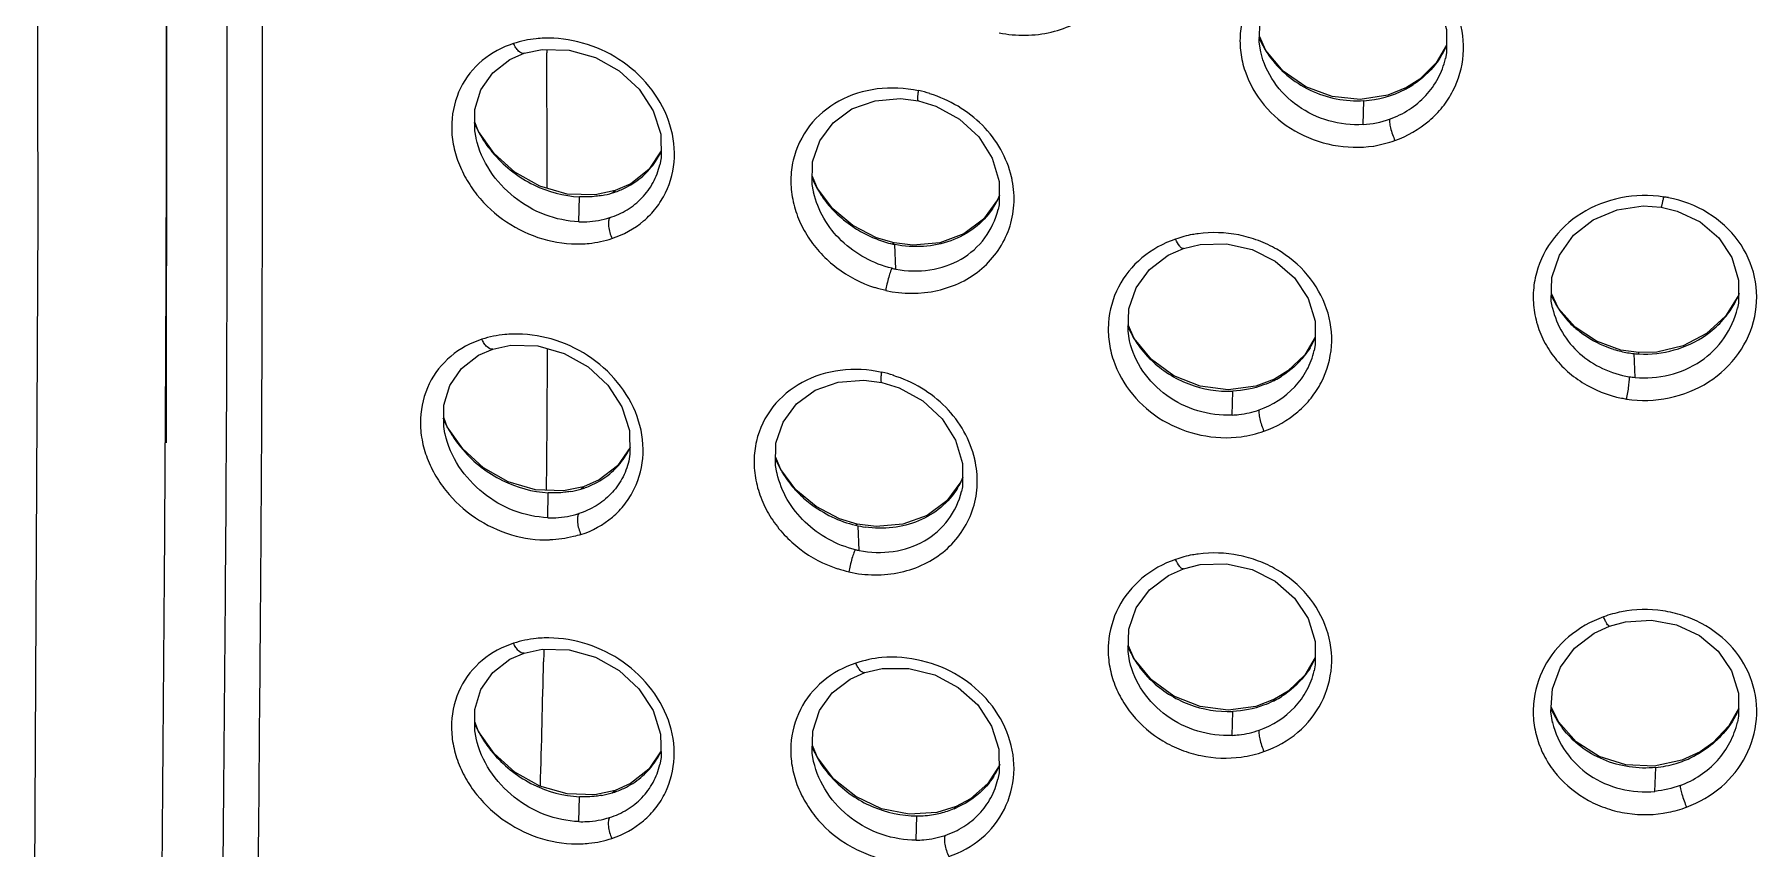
# Model space of a CAD drawing. Header units: millimetres. Extents: x 789 to 1209, y 393 to 987.
# Drawn here: x 937.43 to 960.42, y 890.74 to 901.61 of the extents above; entities that cross this region are included whole.
import ezdxf

# ---------------------------------------------------------------- set-up
doc = ezdxf.new("R2010")
doc.units = ezdxf.units.MM
doc.header["$LTSCALE"] = 0.1

msp = doc.modelspace()

# ---------------------------------------------------------------- linework, layer by layer
at = {"color": 7, "linetype": 'Continuous'}
for p, q in [((939.1911, 900.015), (939.1922, 901.5442)), ((944.264, 901.4083), (944.2643, 901.3597)), ((953.8587, 901.3935), (953.7728, 901.5849)), ((956.2689, 901.4631), (956.1326, 901.2305)), ((943.962, 901.3557), (943.9619, 901.3557)), ((953.7906, 901.3739), (953.7892, 901.3799)), ((956.1326, 901.2305), (955.9118, 901.0125)), ((956.2546, 901.2843), (956.2559, 901.29)), ((955.9118, 901.0125), (955.736, 900.9001)), ((955.4871, 900.7987), (955.1189, 900.7403)), ((955.1573, 900.4039), (955.1662, 900.7229)), ((955.736, 900.9001), (955.4871, 900.7987)), ((955.7203, 900.8768), (955.736, 900.9001)), ((943.3537, 900.3121), (943.3063, 900.4383)), ((943.5622, 900.0172), (943.3537, 900.3121)), ((943.3233, 900.2202), (943.322, 900.2262)), ((945.7928, 900.0522), (945.6267, 899.8068)), ((945.6267, 899.8068), (945.3847, 899.6156)), ((945.3847, 899.6156), (945.1776, 899.5234)), ((947.8762, 899.5503), (947.8083, 899.7099)), ((948.0809, 899.2786), (947.8762, 899.5503)), ((944.9085, 899.4666), (944.5359, 899.478)), ((944.6931, 899.1081), (944.7009, 899.4395)), ((945.1776, 899.5235), (944.9085, 899.4666)), ((945.1397, 899.4928), (945.1776, 899.5234)), ((947.8258, 899.5009), (947.8234, 899.5117)), ((950.2996, 899.4522), (950.2799, 899.3995)), ((950.2872, 899.2719), (950.2882, 899.2763)), ((948.8996, 898.8255), (948.6639, 898.8948)), ((949.1498, 898.7956), (948.8996, 898.8255)), ((948.9215, 898.4765), (948.9098, 898.8045)), ((957.7643, 897.9517), (957.6685, 898.1497)), ((957.683, 897.9576), (957.6835, 897.9553)), ((960.1513, 897.9537), (960.1522, 897.9576)), ((952.1035, 897.5482), (952.023, 897.7316)), ((952.0404, 897.5207), (952.0394, 897.5253)), ((954.5176, 897.5667), (954.3774, 897.3326)), ((943.5432, 897.4086), (943.5431, 897.4086)), ((954.3774, 897.3326), (954.154, 897.1187)), ((954.5033, 897.3888), (954.505, 897.3957)), ((958.8347, 897.3624), (958.5959, 897.3961)), ((958.7842, 897.0301), (958.7747, 897.3487)), ((958.8361, 897.344), (958.8347, 897.3624)), ((954.154, 897.1187), (953.9746, 897.0091)), ((953.7233, 896.9139), (953.3545, 896.8656)), ((953.4079, 896.5275), (953.4166, 896.8472)), ((953.9746, 897.0091), (953.7233, 896.9139)), ((953.9558, 896.9844), (953.9746, 897.0091)), ((942.9367, 896.3731), (942.8912, 896.4947)), ((943.1439, 896.0775), (942.9367, 896.3731)), ((942.9083, 896.2767), (942.9068, 896.2835)), ((945.3762, 896.097), (945.2093, 895.8522)), ((945.3605, 895.9271), (945.3579, 895.9154)), ((947.3863, 895.8039), (947.3201, 895.9604)), ((944.9661, 895.6622), (944.7571, 895.5711)), ((945.2093, 895.8522), (944.9661, 895.6622)), ((947.3377, 895.7507), (947.3352, 895.762)), ((947.5897, 895.5312), (947.3863, 895.8039)), ((949.8108, 895.6902), (949.7911, 895.6378)), ((944.4869, 895.5165), (944.1142, 895.5313)), ((944.2776, 895.1587), (944.2854, 895.4908)), ((944.7571, 895.5711), (944.4869, 895.5165)), ((944.7181, 895.5403), (944.7571, 895.5711)), ((949.7984, 895.51), (949.7994, 895.5144)), ((948.3854, 895.058), (948.4064, 895.0721)), ((948.6584, 895.04), (948.4064, 895.0721)), ((948.4329, 894.7212), (948.421, 895.05)), ((943.9626, 893.3535), (943.9625, 893.3535)), ((944.2249, 893.3507), (944.2224, 893.2372)), ((944.2262, 893.4056), (944.2249, 893.3507)), ((952.1038, 893.2743), (952.023, 893.4581)), ((952.0405, 893.2472), (952.0394, 893.2518)), ((954.5177, 893.2937), (954.3777, 893.0595)), ((954.5034, 893.1156), (954.505, 893.1225)), ((954.3777, 893.0595), (954.1542, 892.8455)), ((953.9747, 892.7358), (953.7235, 892.6405)), ((953.956, 892.7111), (953.9747, 892.7358)), ((954.1542, 892.8455), (953.9747, 892.7358)), ((943.3532, 892.3075), (943.3057, 892.4339)), ((953.7235, 892.6405), (953.3548, 892.5921)), ((953.408, 892.2541), (953.4167, 892.5738)), ((957.7618, 892.4338), (957.6667, 892.6375)), ((957.6823, 892.4344), (957.6842, 892.4264)), ((960.1649, 892.6109), (960.0368, 892.3824)), ((960.1505, 892.4296), (960.1511, 892.4322)), ((943.3227, 892.2159), (943.3214, 892.2219)), ((943.5616, 892.0125), (943.3532, 892.3075)), ((945.7921, 892.0485), (945.6257, 891.8027)), ((947.8755, 891.9578), (947.809, 892.1176)), ((959.6518, 892.0369), (959.4072, 891.9225)), ((959.6421, 892.017), (959.6518, 892.0369)), ((945.6257, 891.8027), (945.3834, 891.6113)), ((947.8256, 891.9074), (947.8255, 891.9078)), ((948.0959, 891.6704), (947.8755, 891.9578)), ((950.299, 891.8483), (950.1489, 891.6108)), ((959.4072, 891.9225), (959.0398, 891.843)), ((959.0504, 891.5069), (959.0599, 891.8255)), ((945.1762, 891.519), (944.9075, 891.4621)), ((945.1385, 891.4884), (945.1762, 891.519)), ((945.3834, 891.6113), (945.1762, 891.519)), ((944.9075, 891.4621), (944.5352, 891.4734)), ((944.692, 891.1039), (944.6998, 891.435)), ((949.7274, 891.3047), (949.4693, 891.2261)), ((949.7005, 891.2769), (949.7274, 891.3047)), ((949.4693, 891.2261), (949.099, 891.204)), ((949.1951, 890.8565), (949.2034, 891.18))]:
    msp.add_line(p, q, dxfattribs=at)
for points in [[(937.4582, 916.2012), (937.4547, 907.9405), (937.4759, 899.166), (937.4299, 890.3724)], [(939.1606, 915.8221), (939.195, 905.5983), (939.1882, 896.1565)], [(953.7906, 901.3739), (953.7692, 901.5057), (953.7829, 901.8077), (953.8835, 902.0915), (954.0666, 902.3375), (954.3193, 902.5296), (954.5215, 902.6216)], [(954.5215, 902.6216), (954.7427, 902.678), (955.0902, 902.6909), (955.4311, 902.6196), (955.74, 902.4679), (955.9937, 902.2482), (956.1753, 901.9777), (956.2689, 901.675), (956.2689, 901.3621), (956.2541, 901.2845)], [(943.9619, 901.3557), (944.2035, 901.4075), (944.5621, 901.3993), (944.9135, 901.3014), (945.2328, 901.122), (945.4958, 900.8785), (945.6851, 900.5891), (945.7847, 900.2747), (945.7906, 899.9608), (945.7738, 899.8696)], [(955.1189, 900.7403), (954.7448, 900.7779), (954.3924, 900.9087), (954.0903, 901.1192), (953.8587, 901.3935)], [(943.322, 900.2262), (943.3059, 900.3193), (943.3069, 900.6042), (943.3872, 900.8695), (943.5451, 901.0972), (943.772, 901.2726), (943.962, 901.3557)], [(947.8234, 899.5117), (947.8069, 899.6057), (947.8111, 899.9057), (947.9069, 900.1866), (948.0856, 900.4295), (948.3362, 900.6131), (948.6452, 900.7227), (948.9863, 900.7508), (949.223, 900.7206)], [(949.223, 900.7206), (949.4562, 900.6491), (949.7713, 900.4774), (950.0285, 900.2415), (950.2075, 899.957), (950.3, 899.646), (950.2994, 899.333), (950.2872, 899.2719)], [(944.5359, 899.478), (944.1719, 899.5816), (943.84, 899.7674), (943.5622, 900.0172)], [(950.2799, 899.3995), (950.0919, 899.143), (949.8299, 898.9475), (949.5073, 898.8287), (949.1498, 898.7956)], [(957.6835, 897.9578), (957.6668, 898.0503), (957.6722, 898.364), (957.775, 898.6632), (957.9643, 898.9277), (958.2268, 899.1347), (958.5455, 899.2674), (958.8924, 899.3184), (959.1311, 899.3028)], [(948.6639, 898.8948), (948.35, 899.0558), (948.0809, 899.2786)], [(959.1311, 899.3028), (959.3461, 899.2512), (959.6515, 899.1067), (959.9023, 898.8946), (960.077, 898.6289), (960.1662, 898.3301), (960.1646, 898.0212), (960.1514, 897.9536)], [(952.0404, 897.5207), (952.0197, 897.6471), (952.0314, 897.9468), (952.1289, 898.2276), (952.3083, 898.4706), (952.5574, 898.66), (952.7579, 898.7504)], [(952.7579, 898.7504), (952.9823, 898.8059), (953.3317, 898.8154), (953.6743, 898.7398), (953.9849, 898.5836), (954.2402, 898.3598), (954.4232, 898.0857), (954.5175, 897.7802), (954.5176, 897.4662), (954.5029, 897.389)], [(958.5959, 897.3961), (958.2695, 897.5131), (957.9847, 897.7022), (957.7643, 897.9517)], [(960.1699, 898.1348), (959.993, 897.8497), (959.7397, 897.6157), (959.4258, 897.4524), (959.077, 897.3695), (958.8347, 897.3624)], [(953.3545, 896.8656), (952.9814, 896.9131), (952.6312, 897.0526), (952.3321, 897.2697), (952.1035, 897.5482)], [(942.9068, 896.2835), (942.891, 896.3749), (942.8915, 896.6593), (942.9711, 896.924), (943.1279, 897.1511), (943.3537, 897.3259), (943.5432, 897.4086)], [(943.5431, 897.4086), (943.7854, 897.4601), (944.1443, 897.4508), (944.496, 897.3518), (944.8155, 897.1712), (945.0788, 896.9268), (945.2684, 896.6368), (945.3684, 896.3223), (945.3749, 896.0086), (945.3579, 895.9154)], [(947.3352, 895.762), (947.3187, 895.8562), (947.3228, 896.1554), (947.4182, 896.4354), (947.5963, 896.6771), (947.8462, 896.8597), (948.1547, 896.9682), (948.4959, 896.9951), (948.7332, 896.9638)], [(948.7332, 896.9638), (948.9677, 896.8909), (949.2831, 896.7174), (949.5402, 896.4802), (949.7189, 896.1947), (949.8113, 895.8833), (949.8105, 895.5703), (949.7985, 895.51)], [(944.1142, 895.5313), (943.7509, 895.6379), (943.4203, 895.8261), (943.1439, 896.0775)], [(949.7911, 895.6378), (949.603, 895.3822), (949.3406, 895.1879), (949.0172, 895.0707), (948.6584, 895.04)], [(948.4064, 895.0721), (948.1708, 895.1434), (947.8577, 895.3067), (947.5897, 895.5312)], [(952.7581, 894.4772), (952.9822, 894.5327), (953.3314, 894.5422), (953.6739, 894.4668), (953.9844, 894.3108), (954.2397, 894.0873), (954.4228, 893.8135), (954.5174, 893.5082), (954.5179, 893.1943), (954.503, 893.1158)], [(952.0405, 893.2472), (952.0197, 893.3736), (952.0314, 893.6734), (952.129, 893.9543), (952.3084, 894.1974), (952.5576, 894.3868), (952.7581, 894.4772)], [(957.6852, 892.4266), (957.6626, 892.5696), (957.6808, 892.8762), (957.7877, 893.166), (957.9782, 893.4184), (958.2377, 893.6167), (958.4433, 893.7126)], [(958.4433, 893.7126), (958.6583, 893.7711), (959.0021, 893.7917), (959.3395, 893.7296), (959.6446, 893.5878), (959.8945, 893.3773), (960.073, 893.1148), (960.1649, 892.8187), (960.1649, 892.5093), (960.15, 892.4298)], [(943.3214, 892.2219), (943.3053, 892.3152), (943.3063, 892.6008), (943.3868, 892.8666), (943.545, 893.0947), (943.7723, 893.2704), (943.9626, 893.3535)], [(943.9625, 893.3535), (944.2037, 893.4051), (944.5619, 893.3968), (944.913, 893.299), (945.232, 893.1196), (945.4948, 892.8763), (945.6842, 892.5871), (945.784, 892.2729), (945.7902, 891.959), (945.7732, 891.8663)], [(948.5076, 893.0918), (948.7398, 893.1456), (949.0935, 893.147), (949.4401, 893.0613), (949.7547, 892.8945), (950.0139, 892.6614), (950.2003, 892.3798), (950.2973, 892.0693), (950.2997, 891.7541), (950.2841, 891.6714)], [(953.3548, 892.5921), (952.9818, 892.6396), (952.6317, 892.7789), (952.3325, 892.9959), (952.1038, 893.2743)], [(947.8256, 891.9074), (947.8068, 892.0189), (947.8134, 892.3122), (947.9029, 892.5859), (948.0724, 892.8219), (948.3117, 893.0049), (948.5077, 893.0918)], [(959.0398, 891.843), (958.6632, 891.8598), (958.3062, 891.9723), (957.9984, 892.1687), (957.7618, 892.4338)], [(960.0368, 892.3824), (959.821, 892.1556), (959.6518, 892.0369)], [(944.5352, 891.4734), (944.1713, 891.5768), (943.8394, 891.7626), (943.5616, 892.0125)], [(949.099, 891.204), (948.7294, 891.2766), (948.3864, 891.4375), (948.0959, 891.6704)], [(950.1489, 891.6108), (949.9179, 891.407), (949.7274, 891.3047)]]:
    msp.add_lwpolyline(points, dxfattribs=at)
for centre, radius, start, end in [((954.9549, 902.067), 1.2893, 202.5879, 210.95127), ((954.9653, 902.073), 1.3012, 210.94307, 214.74976), ((955.2014, 901.936), 1.1725, 328.36321, 334.90234), ((955.2093, 901.932), 1.1637, 334.91237, 335.72241), ((286.9992, 897.4965), 657.2764, 0.1796882, 0.33677), ((955.1241, 902.0121), 1.2822, 298.82157, 303.19889), ((948.871, 899.2002), 1.6956, 72.63305, 77.85551), ((955.0843, 902.0913), 1.3709, 273.42522, 297.64374), ((955.1229, 902.0141), 1.2845, 297.71461, 298.823), ((944.6179, 900.983), 1.4329, 202.56832, 203.04919), ((944.6558, 900.9999), 1.4743, 203.07412, 209.09592), ((944.6857, 901.0159), 1.5082, 209.07561, 210.36534), ((944.6908, 901.0188), 1.5141, 210.36487, 211.00774), ((944.7561, 901.0602), 1.5914, 211.07079, 218.83359), ((944.8264, 901.1149), 1.6804, 218.78519, 221.55398), ((944.8892, 900.4647), 0.9945, 332.26499, 335.44914), ((954.7794, 902.7436), 2.6757, 281.15515, 287.42866), ((944.892, 900.4635), 0.9913, 326.23545, 332.25373), ((944.8101, 900.576), 1.1322, 289.2411, 297.33522), ((949.1121, 900.244), 1.4196, 202.39568, 203.41213), ((949.11, 900.2431), 1.4173, 203.40986, 209.71375), ((949.1809, 899.4031), 1.3194, 11.20773, 13.28784), ((944.786, 900.6523), 1.2123, 280.0795, 286.94387), ((944.8003, 900.6025), 1.1605, 286.99108, 289.26541), ((949.1008, 900.238), 1.4068, 209.7207, 210.162), ((949.0973, 900.2359), 1.4027, 210.16153, 211.56433), ((949.0869, 900.2295), 1.3904, 211.56151, 214.83989), ((949.116, 900.2508), 1.4265, 214.87479, 220.42686), ((949.1748, 900.3005), 1.5035, 220.41631, 224.96488), ((949.2848, 899.9103), 1.1201, 327.03757, 336.37619), ((958.9206, 897.8521), 1.6074, 78.9309, 81.19068), ((949.2358, 900.3635), 1.5912, 225.01897, 236.04261), ((949.2819, 899.9121), 1.1235, 325.90432, 327.04125), ((949.2617, 900.3999), 1.6359, 236.00057, 244.47226), ((949.2351, 900.3429), 1.5729, 244.46433, 252.84494), ((949.2059, 900.2514), 1.4769, 252.88161, 257.24255), ((949.1974, 900.216), 1.4404, 257.26104, 257.66872), ((949.1975, 900.2165), 1.441, 257.66875, 258.482), ((949.1815, 899.8104), 1.359, 256.80766, 258.96951), ((949.1476, 899.8084), 1.6535, 252.10068, 257.48672), ((958.801, 898.6236), 1.2388, 203.60168, 208.54657), ((958.8062, 898.6264), 1.2447, 208.54415, 210.63178), ((958.8075, 898.6272), 1.2462, 210.63243, 215.88625), ((958.9846, 898.6557), 1.2958, 324.21978, 328.96178), ((958.9983, 898.6474), 1.2797, 328.96282, 332.69835), ((959.019, 898.6369), 1.2565, 332.69463, 337.47644), ((953.22, 898.2202), 1.3056, 202.54043, 206.18099), ((958.8151, 898.6341), 1.2564, 215.93696, 226.49692), ((958.8545, 898.675), 1.3132, 226.47869, 229.99485), ((958.994, 898.6466), 1.2827, 306.62451, 318.87029), ((958.9793, 898.6594), 1.3022, 318.86951, 324.222), ((953.2373, 898.2288), 1.3249, 206.18248, 210.80327), ((953.2446, 898.233), 1.3333, 210.79951, 211.98374), ((953.2471, 898.2346), 1.3363, 211.98408, 214.19506), ((953.4768, 898.0311), 1.1442, 328.08948, 334.47329), ((953.482, 898.0285), 1.1384, 334.4802, 335.68091), ((958.9835, 898.6623), 1.3016, 305.04269, 306.5846), ((728.2809, 897.8386), 215.9936, 359.387968, 359.888296), ((958.9194, 898.7641), 1.4228, 253.00071, 260.48469), ((958.9146, 898.7377), 1.396, 260.49664, 264.24493), ((958.9125, 898.7176), 1.3757, 264.24803, 266.81598), ((948.3727, 895.4404), 1.7002, 72.30648, 77.63184), ((953.4009, 898.1105), 1.2554, 297.51178, 302.16616), ((958.9109, 898.3253), 1.3013, 260.99757, 264.40828), ((953.3988, 898.1143), 1.2598, 296.24642, 297.51429), ((958.9155, 898.3025), 1.5778, 258.66459, 260.99101), ((944.2401, 897.0564), 1.4735, 202.54291, 208.48845), ((944.2662, 897.07), 1.5029, 208.47092, 209.90655), ((944.3433, 897.1169), 1.5931, 209.98517, 218.43004), ((944.4232, 897.1779), 1.6936, 218.36847, 221.13325), ((944.4749, 896.511), 0.993, 328.94567, 335.88916), ((953.1778, 898.3593), 2.149, 279.43791, 287.76002), ((944.4831, 896.5066), 0.9837, 326.33946, 326.96915), ((944.485, 896.5053), 0.9814, 326.96871, 328.92763), ((948.6323, 896.4989), 1.4289, 203.04837, 206.42433), ((948.6853, 895.6403), 1.3239, 11.1861, 13.17938), ((948.6375, 896.5014), 1.4347, 206.42288, 209.52008), ((948.6367, 896.5009), 1.4337, 209.52023, 209.96493), ((948.6346, 896.4997), 1.4313, 209.96443, 211.99753), ((948.6346, 896.5009), 1.432, 212.03558, 221.66756), ((948.805, 896.1453), 1.1107, 328.84859, 336.36199), ((944.3761, 896.7007), 1.2098, 279.63476, 286.40482), ((944.39, 896.6505), 1.1577, 286.45144, 288.77613), ((944.4002, 896.6219), 1.1273, 288.74916, 297.10431), ((948.6915, 896.551), 1.5078, 221.65352, 224.16493), ((948.8007, 896.1478), 1.1156, 327.88189, 328.85313), ((948.7175, 896.4676), 1.4482, 256.74908, 261.89358), ((948.7002, 896.0576), 1.3628, 256.54669, 258.68806), ((948.6642, 896.0543), 1.6574, 251.7508, 257.24382), ((958.8755, 892.4622), 1.4661, 100.62653, 110.44602), ((953.2202, 893.9467), 1.3057, 202.5378, 206.20012), ((953.2374, 893.9552), 1.325, 206.2015, 210.80046), ((628.9225, 900.4083), 315.3814, 358.396316, 358.697114), ((948.8839, 891.7076), 1.5912, 95.29451, 108.20916), ((953.2446, 893.9594), 1.3333, 210.79677, 211.99335), ((953.2471, 893.961), 1.3362, 211.99367, 214.19336), ((953.4766, 893.758), 1.1445, 328.09404, 334.47475), ((953.4819, 893.7553), 1.1386, 334.48167, 335.69676), ((953.3986, 893.8411), 1.2599, 296.25703, 297.5237), ((953.4007, 893.8372), 1.2556, 297.52121, 302.17231), ((958.8129, 893.1121), 1.2541, 203.35077, 211.36197), ((958.8441, 893.1309), 1.2905, 211.35289, 217.25387), ((959.0352, 893.1), 1.2371, 329.30061, 332.07527), ((959.0423, 893.0962), 1.2291, 332.0758, 336.97253), ((944.6563, 892.9954), 1.4753, 203.04479, 209.06372), ((944.6859, 893.0112), 1.5088, 209.04366, 210.34293), ((944.6909, 893.0141), 1.5146, 210.34244, 210.95445), ((944.7559, 893.0552), 1.5915, 211.01764, 218.8194), ((944.8257, 893.1095), 1.6799, 218.77091, 221.53002), ((944.8899, 892.4604), 0.9929, 326.27802, 332.21461), ((944.8868, 892.4618), 0.9963, 332.22593, 335.50147), ((949.0588, 892.6317), 1.3639, 202.50069, 204.26172), ((949.0889, 892.6457), 1.397, 204.27837, 210.54195), ((953.3914, 893.2031), 1.2449, 276.41025, 290.79494), ((958.9223, 893.2384), 1.4179, 286.75446, 295.93198), ((958.9421, 893.197), 1.3721, 295.94498, 300.68317), ((958.9269, 893.2227), 1.4018, 300.68233, 301.49058), ((949.1083, 892.6568), 1.4194, 210.52933, 212.75893), ((949.1684, 892.6978), 1.4921, 212.83406, 222.42597), ((949.3171, 892.29), 1.0805, 327.45351, 337.18286), ((958.9146, 893.265), 1.4456, 275.76291, 286.74323), ((944.7986, 892.5985), 1.161, 287.00551, 289.27031), ((944.8083, 892.5724), 1.1331, 289.24637, 297.32266), ((949.2157, 892.7389), 1.5547, 222.36799, 223.9256), ((944.7845, 892.648), 1.2124, 280.09483, 286.95849), ((949.2203, 892.4494), 1.2671, 287.99097, 292.27246), ((949.2266, 892.4339), 1.2504, 292.27515, 293.99409), ((949.2023, 892.5259), 1.3458, 270.04466, 279.57096), ((949.2083, 892.4881), 1.3076, 279.58938, 287.9675)]:
    msp.add_arc(centre, radius, start, end, dxfattribs=at)
for points in [[(939.1922, 901.5442), (939.1921, 906.2949), (939.1618, 911.0455), (939.1499, 915.7962)], [(955.1572, 900.4049), (955.277, 900.4124), (955.397, 900.4364), (955.51, 900.4766)], [(952.1418, 897.4836), (952.1956, 897.4044), (952.2582, 897.3307), (952.327, 897.2641)], [(952.1419, 893.21), (952.1957, 893.1308), (952.2583, 893.057), (952.3272, 892.9904)], [(959.385, 891.5852), (959.2778, 891.545), (959.1642, 891.519), (959.0502, 891.5079)], [(959.2288, 891.2293), (959.3118, 891.2429), (959.3936, 891.2664), (959.4715, 891.2983)]]:
    msp.add_open_spline(points, degree=3, dxfattribs=at)
for points, knots in [([(940.4278, 915.2073), (940.4347, 912.661), (940.456, 907.5698), (940.4677, 902.4785), (940.467, 899.9335)], [0, 0, 0, 0, 0.5001307, 1, 1, 1, 1]), ([(939.9787, 909.2764), (939.9852, 907.4573), (939.9937, 904.7289), (939.9981, 901.0916), (939.9975, 898.3641), (939.986, 895.636), (939.9568, 891.9972), (939.9313, 889.2677), (939.9283, 887.4479)], [0, 0, 0, 0, 0.2500149, 0.3749685, 0.4998924, 0.624862, 0.7499103, 1, 1, 1, 1]), ([(950.3028, 901.6291), (950.5294, 901.5833), (950.8879, 901.5862), (951.3192, 901.7415), (951.5988, 901.9291), (951.8182, 902.1774), (951.9662, 902.4712), (952.0304, 902.7944), (952.0144, 903.0144), (951.9929, 903.1217)], [0, 0, 0, 0, 0.2598175, 0.3869687, 0.5115072, 0.6340202, 0.7553892, 0.8769469, 1, 1, 1, 1]), ([(955.5808, 900.1908), (955.7457, 900.2507), (955.9785, 900.385), (956.2222, 900.6339), (956.4072, 900.9198), (956.5281, 901.3352), (956.4605, 901.8523), (956.1953, 902.3108), (955.8467, 902.5958), (955.5177, 902.7442), (955.1665, 902.8402), (954.8872, 902.8452), (954.7083, 902.8167)], [0, 0, 0, 0, 0.1257814, 0.1875572, 0.2485573, 0.3685722, 0.488979, 0.6123695, 0.7396588, 0.8047188, 0.8701199, 1, 1, 1, 1]), ([(954.4258, 902.7462), (954.2613, 902.6901), (953.9539, 902.5199), (953.6246, 902.1162), (953.5068, 901.7017), (953.5149, 901.3648), (953.5933, 901.0296), (953.8143, 900.6407), (954.2316, 900.2923), (954.7481, 900.1026), (955.1179, 900.0928), (955.297, 900.1185)], [0, 0, 0, 0, 0.1249808, 0.2460056, 0.3654014, 0.4257806, 0.4868617, 0.6114132, 0.7395888, 0.8698655, 1, 1, 1, 1]), ([(943.8212, 901.4858), (943.6701, 901.4374), (943.3843, 901.2852), (943.0816, 900.9024), (942.9846, 900.5026), (943.0036, 900.1729), (943.069, 899.9233), (943.1795, 899.6844), (943.3789, 899.3889), (943.7132, 899.0835), (944.1982, 898.856), (944.5512, 898.807), (944.7235, 898.8117)], [0, 0, 0, 0, 0.1177142, 0.2332868, 0.3517712, 0.4135812, 0.4770599, 0.5420133, 0.6079416, 0.7406276, 0.8721267, 1, 1, 1, 1]), ([(944.229, 901.5567), (944.1939, 901.5557), (944.0559, 901.5469), (943.9191, 901.5183), (943.8212, 901.4857)], [0, 0, 0, 0, 0.2541864, 1, 1, 1, 1]), ([(943.9619, 901.3557), (943.9369, 901.3475), (943.8881, 901.3788), (943.8498, 901.4305), (943.8299, 901.4667), (943.8212, 901.4858)], [0, 0, 0, 0, 0.393361, 0.6876505, 1, 1, 1, 1]), ([(945.1348, 898.8843), (945.288, 898.9346), (945.5059, 899.0546), (945.7297, 899.2868), (945.8994, 899.5611), (946.0018, 899.9695), (945.9156, 900.4788), (945.6475, 900.9374), (945.2439, 901.2963), (944.7548, 901.5164), (944.4012, 901.5626), (944.229, 901.5567)], [0, 0, 0, 0, 0.1191733, 0.1780674, 0.2369464, 0.3559224, 0.4798467, 0.6091269, 0.741258, 0.8726501, 1, 1, 1, 1]), ([(955.1571, 900.4049), (955.004, 900.3955), (954.6923, 900.429), (954.2722, 900.6299), (953.9489, 900.9543), (953.823, 901.2317), (953.7906, 901.3739)], [0, 0, 0, 0, 0.2545017, 0.5085954, 0.758079, 1, 1, 1, 1]), ([(953.8961, 901.3313), (953.9648, 901.2323), (954.1315, 901.0512), (954.4423, 900.851), (954.7952, 900.7331), (955.0436, 900.7164), (955.1661, 900.724)], [0, 0, 0, 0, 0.2465337, 0.4969628, 0.7489455, 1, 1, 1, 1]), ([(955.51, 900.4767), (955.6907, 900.541), (955.9434, 900.7039), (956.1664, 901.0148), (956.2332, 901.1933), (956.2541, 901.2844)], [0, 0, 0, 0, 0.5053451, 0.753617, 1, 1, 1, 1]), ([(956.1996, 901.3209), (956.1764, 901.2832), (956.0742, 901.1363), (955.9388, 901.0128), (955.8262, 900.9391)], [0, 0, 0, 0, 0.2477071, 1, 1, 1, 1]), ([(949.2256, 900.8543), (949.0449, 900.8941), (948.6743, 900.9123), (948.1528, 900.7513), (947.7424, 900.411), (947.5523, 900.0124), (947.5116, 899.6687), (947.5379, 899.4035), (947.6167, 899.1435), (947.7452, 898.8983), (947.9186, 898.6769), (948.2012, 898.4257), (948.4578, 898.291), (948.637, 898.2311)], [0, 0, 0, 0, 0.1287773, 0.2525855, 0.3717536, 0.4895804, 0.5497124, 0.6110794, 0.6737622, 0.7377191, 0.8027385, 0.8684436, 1, 1, 1, 1]), ([(949.223, 900.7206), (949.2189, 900.7214), (949.2151, 900.7393), (949.2154, 900.7646), (949.2186, 900.8071), (949.223, 900.8377), (949.2256, 900.8543)], [0, 0, 0, 0, 0.0927776, 0.3100208, 0.6285527, 1, 1, 1, 1]), ([(950.4649, 899.7064), (950.4348, 899.834), (950.3346, 900.0848), (950.0063, 900.5175), (949.6361, 900.736), (949.3749, 900.815)], [0, 0, 0, 0, 0.2434284, 0.4933936, 1, 1, 1, 1]), ([(955.5103, 900.4767), (955.5065, 900.4627), (955.5088, 900.422), (955.5222, 900.3534), (955.5471, 900.2723), (955.569, 900.217), (955.5808, 900.1908)], [0, 0, 0, 0, 0.1472331, 0.399786, 0.7098557, 1, 1, 1, 1]), ([(939.1193, 887.9839), (939.129, 889.989), (939.1649, 893.9993), (939.1882, 898.0097), (939.1911, 900.015)], [0, 0, 0, 0, 0.4999862, 1, 1, 1, 1]), ([(944.693, 899.1088), (944.5402, 899.1141), (944.2293, 899.1791), (943.8152, 899.4178), (943.4878, 899.7708), (943.357, 900.0676), (943.3233, 900.2202)], [0, 0, 0, 0, 0.2438015, 0.4959537, 0.7509186, 1, 1, 1, 1]), ([(940.467, 899.9335), (940.4667, 898.8746), (940.4632, 896.757), (940.4334, 892.5204), (940.4004, 889.3427), (940.3979, 887.2235)], [0, 0, 0, 0, 0.2499372, 0.4998028, 1, 1, 1, 1]), ([(943.5688, 900.0002), (943.7143, 899.8361), (944.0634, 899.5661), (944.491, 899.4501), (944.7008, 899.4402)], [0, 0, 0, 0, 0.5107667, 1, 1, 1, 1]), ([(945.1044, 899.1634), (945.1858, 899.1894), (945.3424, 899.2593), (945.5433, 899.4187), (945.6941, 899.6262), (945.7544, 899.7866), (945.7743, 899.8695)], [0, 0, 0, 0, 0.2520849, 0.5006076, 0.748432, 1, 1, 1, 1]), ([(945.3299, 899.5702), (945.407, 899.61), (945.5522, 899.7084), (945.668, 899.8405), (945.7162, 899.9125)], [0, 0, 0, 0, 0.5004204, 1, 1, 1, 1]), ([(948.7868, 898.1904), (949.0119, 898.1425), (949.3682, 898.1405), (949.7988, 898.2892), (950.0783, 898.4725), (950.2983, 898.7175), (950.4471, 899.0093), (950.512, 899.3319), (950.4964, 899.552), (950.4751, 899.6596)], [0, 0, 0, 0, 0.2597645, 0.3865434, 0.5106635, 0.6328735, 0.7542187, 0.8761498, 1, 1, 1, 1]), ([(944.9982, 899.4587), (944.974, 899.4544), (944.8756, 899.4398), (944.7756, 899.4366), (944.7008, 899.4401)], [0, 0, 0, 0, 0.2475771, 1, 1, 1, 1]), ([(948.8714, 898.4873), (948.7464, 898.5166), (948.503, 898.611), (948.1877, 898.8392), (947.9474, 899.1414), (947.8535, 899.3798), (947.8257, 899.5009)], [0, 0, 0, 0, 0.2520414, 0.5054754, 0.7560883, 1, 1, 1, 1]), ([(959.1669, 899.4372), (958.9785, 899.4685), (958.5896, 899.4603), (958.0553, 899.2519), (957.6412, 898.8716), (957.4523, 898.4496), (957.416, 898.0949), (957.4468, 897.8285), (957.5318, 897.572), (957.6684, 897.3351), (957.8522, 897.1272), (958.1513, 896.8996), (958.4204, 896.7914), (958.6054, 896.7524)], [0, 0, 0, 0, 0.1299051, 0.2580408, 0.3822487, 0.5028975, 0.5629414, 0.623176, 0.6839305, 0.7454653, 0.8079624, 0.8713808, 1, 1, 1, 1]), ([(958.6683, 896.7411), (958.8572, 896.7135), (959.2457, 896.7256), (959.7811, 896.9375), (960.1917, 897.3263), (960.4187, 897.831), (960.4165, 898.3793), (960.1868, 898.8804), (959.7709, 899.258), (959.4145, 899.3924), (959.2292, 899.4263)], [0, 0, 0, 0, 0.1302121, 0.2589893, 0.3844697, 0.5063067, 0.6261141, 0.7470232, 0.871535, 1, 1, 1, 1]), ([(959.1311, 899.3028), (959.1322, 899.3027), (959.1351, 899.3065), (959.138, 899.3134), (959.1422, 899.3259), (959.1488, 899.3502), (959.1574, 899.3879), (959.1637, 899.4199), (959.1669, 899.4372)], [0, 0, 0, 0, 0.0248044, 0.081796, 0.1745317, 0.2999852, 0.6239157, 1, 1, 1, 1]), ([(944.6931, 899.1081), (944.7284, 899.1069), (944.8671, 899.1077), (945.0059, 899.1319), (945.1044, 899.1634)], [0, 0, 0, 0, 0.2543399, 1, 1, 1, 1]), ([(945.1048, 899.1635), (945.0958, 899.15), (945.0852, 899.1096), (945.088, 899.0135), (945.1113, 898.9349), (945.1348, 898.8843)], [0, 0, 0, 0, 0.1686384, 0.4184145, 1, 1, 1, 1]), ([(950.2123, 899.2823), (950.1464, 899.1848), (949.9809, 899.0075), (949.6567, 898.8351), (949.2885, 898.7616), (949.0346, 898.7791), (948.9098, 898.8045)], [0, 0, 0, 0, 0.2408207, 0.4861747, 0.7393826, 1, 1, 1, 1]), ([(948.9215, 898.4766), (949.0705, 898.4475), (949.3752, 898.4396), (949.803, 898.5811), (950.1319, 898.873), (950.2555, 899.1361), (950.2872, 899.2719)], [0, 0, 0, 0, 0.2617673, 0.514572, 0.7594544, 1, 1, 1, 1]), ([(944.7235, 898.8117), (944.7587, 898.8132), (944.8978, 898.8236), (945.0357, 898.852), (945.1348, 898.8843)], [0, 0, 0, 0, 0.2530868, 1, 1, 1, 1]), ([(952.6549, 898.8756), (952.4921, 898.8215), (952.1874, 898.6546), (951.8628, 898.254), (951.7481, 897.8422), (951.7577, 897.5068), (951.8372, 897.1717), (952.0578, 896.7825), (952.4717, 896.4304), (952.9838, 896.2332), (953.3518, 896.2169), (953.5302, 896.2393)], [0, 0, 0, 0, 0.123948, 0.2440737, 0.363169, 0.4236771, 0.4850493, 0.6104529, 0.7394157, 0.8700586, 1, 1, 1, 1]), ([(952.9566, 898.9472), (952.9305, 898.9447), (952.8278, 898.9313), (952.7271, 898.9034), (952.6549, 898.8756)], [0, 0, 0, 0, 0.2524926, 1, 1, 1, 1]), ([(952.7579, 898.7504), (952.751, 898.748), (952.7297, 898.7562), (952.6938, 898.7988), (952.6699, 898.8425), (952.6549, 898.8756)], [0, 0, 0, 0, 0.1295856, 0.3531182, 1, 1, 1, 1]), ([(953.8334, 896.3127), (953.9967, 896.3708), (954.2278, 896.5026), (954.4686, 896.7489), (954.6513, 897.0328), (954.7697, 897.4467), (954.6999, 897.9626), (954.435, 898.4217), (954.0884, 898.7101), (953.761, 898.8627), (953.4126, 898.9638), (953.1347, 898.9731), (952.9566, 898.9472)], [0, 0, 0, 0, 0.1248286, 0.1861364, 0.2467512, 0.3664301, 0.4872054, 0.6114403, 0.7395611, 0.8048803, 0.8703963, 1, 1, 1, 1]), ([(948.8796, 898.811), (948.881, 898.813), (948.8856, 898.8188), (948.8917, 898.8248), (948.8968, 898.8256)], [0, 0, 0, 0, 0.3243091, 1, 1, 1, 1]), ([(948.8968, 898.8256), (948.8973, 898.8256), (948.8982, 898.8257), (948.8991, 898.8256), (948.8996, 898.8255)], [0, 0, 0, 0, 0.5061843, 1, 1, 1, 1]), ([(948.8714, 898.4873), (948.8627, 898.4749), (948.8469, 898.4357), (948.8243, 898.3655), (948.8032, 898.2797), (948.7915, 898.2192), (948.7868, 898.1904)], [0, 0, 0, 0, 0.1464136, 0.4040834, 0.7169129, 1, 1, 1, 1]), ([(957.684, 897.9554), (957.7102, 897.841), (957.7997, 897.6162), (958.0341, 897.3358), (958.3456, 897.1336), (958.5849, 897.0594), (958.7076, 897.04)], [0, 0, 0, 0, 0.2424723, 0.4903392, 0.7432302, 1, 1, 1, 1]), ([(958.7842, 897.0302), (958.9366, 897.0153), (959.2474, 897.0393), (959.6717, 897.2232), (959.9943, 897.5414), (960.1189, 897.814), (960.1514, 897.9537)], [0, 0, 0, 0, 0.2567661, 0.511242, 0.7595902, 1, 1, 1, 1]), ([(943.4006, 897.5391), (943.2502, 897.4909), (942.9653, 897.3392), (942.6637, 896.9571), (942.5676, 896.5577), (942.5871, 896.2281), (942.6526, 895.9783), (942.7633, 895.7393), (942.9626, 895.4435), (943.296, 895.1376), (943.7792, 894.9084), (944.1313, 894.8582), (944.3032, 894.8623)], [0, 0, 0, 0, 0.1173758, 0.2327574, 0.3512955, 0.4132148, 0.4768342, 0.5419318, 0.607986, 0.7408188, 0.8723022, 1, 1, 1, 1]), ([(943.8139, 897.6095), (943.7783, 897.6087), (943.6385, 897.6004), (943.4998, 897.5717), (943.4006, 897.5391)], [0, 0, 0, 0, 0.2542803, 1, 1, 1, 1]), ([(943.5431, 897.4086), (943.5177, 897.4003), (943.4682, 897.4313), (943.4294, 897.4835), (943.4094, 897.52), (943.4006, 897.5391)], [0, 0, 0, 0, 0.395475, 0.6891449, 1, 1, 1, 1]), ([(944.7202, 894.9343), (944.873, 894.9841), (945.0905, 895.1034), (945.3133, 895.3352), (945.4824, 895.6093), (945.584, 896.0176), (945.4971, 896.5269), (945.2289, 896.9857), (944.8261, 897.3453), (944.3384, 897.5668), (943.9858, 897.6145), (943.8139, 897.6095)], [0, 0, 0, 0, 0.1188802, 0.1776664, 0.2364822, 0.3554896, 0.479631, 0.6091766, 0.7414656, 0.8728338, 1, 1, 1, 1]), ([(953.4078, 896.5285), (953.2544, 896.5213), (952.9422, 896.5601), (952.5228, 896.7677), (952.1992, 897.0969), (952.0728, 897.3771), (952.0404, 897.5207)], [0, 0, 0, 0, 0.2530964, 0.5071117, 0.7573875, 1, 1, 1, 1]), ([(958.5033, 897.4031), (958.4581, 897.4169), (958.2816, 897.4804), (958.1176, 897.579), (958.0103, 897.6691)], [0, 0, 0, 0, 0.2522942, 1, 1, 1, 1]), ([(958.8361, 897.344), (958.9938, 897.3352), (959.3122, 897.3718), (959.603, 897.5069), (959.7309, 897.5966)], [0, 0, 0, 0, 0.5027649, 1, 1, 1, 1]), ([(952.327, 897.2641), (952.4698, 897.126), (952.8147, 896.9062), (953.2186, 896.8396), (953.4166, 896.8483)], [0, 0, 0, 0, 0.5006938, 1, 1, 1, 1]), ([(953.7696, 896.5978), (953.9473, 896.6599), (954.1965, 896.8185), (954.4163, 897.1237), (954.4821, 897.2991), (954.5029, 897.3889)], [0, 0, 0, 0, 0.5048053, 0.7529412, 1, 1, 1, 1]), ([(954.4482, 897.4263), (954.4246, 897.3885), (954.3211, 897.2418), (954.1834, 897.1196), (954.0692, 897.0478)], [0, 0, 0, 0, 0.2479626, 1, 1, 1, 1]), ([(948.7344, 897.0976), (948.5542, 897.138), (948.1845, 897.1579), (947.6636, 896.9996), (947.2529, 896.6613), (947.0624, 896.2638), (947.0211, 895.9204), (947.047, 895.655), (947.1254, 895.3946), (947.2966, 895.065), (947.6243, 894.7166), (947.964, 894.5379), (948.1432, 894.4779)], [0, 0, 0, 0, 0.1287201, 0.2523342, 0.3713076, 0.4890911, 0.5492879, 0.6107759, 0.6736175, 0.7377448, 0.8682777, 1, 1, 1, 1]), ([(948.7332, 896.9638), (948.729, 896.9647), (948.7244, 896.9823), (948.7246, 897.0081), (948.7275, 897.0505), (948.7318, 897.081), (948.7344, 897.0976)], [0, 0, 0, 0, 0.0954193, 0.3126784, 0.6300956, 1, 1, 1, 1]), ([(949.9743, 895.9421), (949.9444, 896.07), (949.8445, 896.3215), (949.5173, 896.7557), (949.1478, 896.9763), (948.8868, 897.0566)], [0, 0, 0, 0, 0.243521, 0.4936092, 1, 1, 1, 1]), ([(958.7073, 897.04), (958.7077, 897.0256), (958.7044, 896.9855), (958.693, 896.8857), (958.6793, 896.8005), (958.6683, 896.7411)], [0, 0, 0, 0, 0.1433519, 0.3990839, 1, 1, 1, 1]), ([(953.9559, 896.9845), (953.9145, 896.9641), (953.7433, 896.8906), (953.5566, 896.8533), (953.4166, 896.8472)], [0, 0, 0, 0, 0.2476993, 1, 1, 1, 1]), ([(953.4078, 896.5285), (953.4387, 896.5299), (953.5614, 896.5399), (953.6827, 896.5674), (953.7696, 896.5978)], [0, 0, 0, 0, 0.2516184, 1, 1, 1, 1]), ([(953.7698, 896.5979), (953.7649, 896.5839), (953.765, 896.543), (953.7764, 896.4743), (953.8, 896.3936), (953.8216, 896.3387), (953.8334, 896.3127)], [0, 0, 0, 0, 0.1500914, 0.4019721, 0.7101918, 1, 1, 1, 1]), ([(944.2775, 895.1593), (944.1249, 895.1653), (943.8143, 895.2316), (943.4006, 895.4717), (943.0731, 895.826), (942.9421, 896.1236), (942.9083, 896.2767)], [0, 0, 0, 0, 0.2432611, 0.495228, 0.750426, 1, 1, 1, 1]), ([(943.1476, 896.0638), (943.2932, 895.897), (943.6434, 895.6222), (944.074, 895.5025), (944.2853, 895.4915)], [0, 0, 0, 0, 0.5113803, 1, 1, 1, 1]), ([(945.3579, 895.9154), (945.3386, 895.8328), (945.2779, 895.6731), (945.1268, 895.4677), (944.9277, 895.309), (944.7725, 895.2388), (944.6918, 895.213)], [0, 0, 0, 0, 0.2518908, 0.5000133, 0.7482796, 1, 1, 1, 1]), ([(944.9138, 895.6183), (944.9913, 895.658), (945.1373, 895.7564), (945.2536, 895.8889), (945.3018, 895.9614)], [0, 0, 0, 0, 0.5002716, 1, 1, 1, 1]), ([(948.2961, 894.4355), (948.5205, 894.3855), (948.8767, 894.3813), (949.3071, 894.5285), (949.5868, 894.7106), (949.8069, 894.9549), (949.9559, 895.2464), (950.0209, 895.5691), (950.0054, 895.7894), (949.984, 895.8971)], [0, 0, 0, 0, 0.2597096, 0.3863638, 0.5103368, 0.6324539, 0.7538019, 0.8758718, 1, 1, 1, 1]), ([(948.3831, 894.7322), (948.2583, 894.762), (948.0151, 894.8575), (947.7, 895.0869), (947.4596, 895.3901), (947.3655, 895.6293), (947.3376, 895.7507)], [0, 0, 0, 0, 0.2516416, 0.5050126, 0.7558279, 1, 1, 1, 1]), ([(944.5786, 895.5079), (944.5546, 895.5039), (944.4576, 895.4902), (944.359, 895.4876), (944.2853, 895.4915)], [0, 0, 0, 0, 0.2475266, 1, 1, 1, 1]), ([(947.6099, 895.5005), (947.6627, 895.4461), (947.887, 895.2467), (948.1673, 895.1093), (948.3854, 895.058)], [0, 0, 0, 0, 0.2527115, 1, 1, 1, 1]), ([(948.4329, 894.7212), (948.5816, 894.6915), (948.8858, 894.6819), (949.3138, 894.8211), (949.6431, 895.1116), (949.7667, 895.3743), (949.7984, 895.51)], [0, 0, 0, 0, 0.2619489, 0.5146156, 0.7593452, 1, 1, 1, 1]), ([(949.7456, 895.5547), (949.6852, 895.4585), (949.5328, 895.2817), (949.2295, 895.1005), (948.8791, 895.013), (948.6347, 895.0165), (948.5133, 895.0338)], [0, 0, 0, 0, 0.2414811, 0.486758, 0.7394774, 1, 1, 1, 1]), ([(944.2776, 895.1587), (944.3131, 895.1572), (944.4527, 895.1575), (944.5923, 895.1815), (944.6915, 895.213)], [0, 0, 0, 0, 0.2544361, 1, 1, 1, 1]), ([(944.6918, 895.2131), (944.6827, 895.1996), (944.6717, 895.1593), (944.6737, 895.0634), (944.6968, 894.985), (944.7201, 894.9345)], [0, 0, 0, 0, 0.1695654, 0.4191994, 1, 1, 1, 1]), ([(944.722, 894.9358), (944.6888, 894.9247), (944.5529, 894.8852), (944.4112, 894.8665), (944.3048, 894.8635)], [0, 0, 0, 0, 0.2472667, 1, 1, 1, 1]), ([(948.3831, 894.7322), (948.3741, 894.7199), (948.3575, 894.6808), (948.3342, 894.6107), (948.3126, 894.5249), (948.3008, 894.4644), (948.2961, 894.4355)], [0, 0, 0, 0, 0.1469284, 0.4046773, 0.7172945, 1, 1, 1, 1]), ([(952.6551, 894.6024), (952.4925, 894.5473), (952.1882, 894.3796), (951.8626, 893.9791), (951.7478, 893.5668), (951.757, 893.2311), (951.816, 892.9808), (951.923, 892.7427), (952.1227, 892.4497), (952.4013, 892.2123), (952.7269, 892.0549), (953.0745, 891.951), (953.3522, 891.9408), (953.5304, 891.966)], [0, 0, 0, 0, 0.1238348, 0.2438633, 0.3628705, 0.4233276, 0.4846468, 0.5470442, 0.6104352, 0.7392734, 0.8047157, 0.870261, 1, 1, 1, 1]), ([(952.9566, 894.674), (952.9308, 894.6709), (952.8284, 894.6557), (952.7279, 894.6286), (952.6551, 894.6024)], [0, 0, 0, 0, 0.2520618, 1, 1, 1, 1]), ([(952.7581, 894.4772), (952.7512, 894.4748), (952.7299, 894.483), (952.694, 894.5256), (952.6701, 894.5693), (952.6551, 894.6024)], [0, 0, 0, 0, 0.1295299, 0.3530604, 1, 1, 1, 1]), ([(953.8334, 892.0393), (953.9974, 892.0954), (954.3042, 892.2672), (954.6288, 892.6745), (954.7692, 893.1716), (954.6994, 893.6873), (954.4346, 894.1464), (954.0882, 894.435), (953.7611, 894.5878), (953.4126, 894.6885), (953.135, 894.6987), (952.9566, 894.674)], [0, 0, 0, 0, 0.1249245, 0.2463159, 0.3660601, 0.486908, 0.6112085, 0.7393931, 0.8047446, 0.8702889, 1, 1, 1, 1]), ([(958.3634, 893.8359), (958.1951, 893.7758), (957.8815, 893.5972), (957.5439, 893.1843), (957.4201, 892.7624), (957.4256, 892.4212), (957.4831, 892.1696), (957.5902, 891.9323), (957.7923, 891.6429), (958.078, 891.4145), (958.4103, 891.2716), (958.7671, 891.1851), (959.0494, 891.1921), (959.2288, 891.2293)], [0, 0, 0, 0, 0.1269367, 0.2498655, 0.3700473, 0.4302296, 0.4907422, 0.5519605, 0.6139842, 0.7402302, 0.8048041, 0.8698787, 1, 1, 1, 1]), ([(958.4433, 893.7126), (958.4386, 893.7109), (958.4231, 893.7236), (958.4073, 893.7482), (958.3846, 893.7886), (958.3707, 893.8193), (958.3634, 893.8359)], [0, 0, 0, 0, 0.1001024, 0.3193197, 0.6363346, 1, 1, 1, 1]), ([(959.4715, 891.2983), (959.6405, 891.3594), (959.9552, 891.5418), (960.2901, 891.9611), (960.4399, 892.4668), (960.3758, 892.9876), (960.1089, 893.4447), (959.7556, 893.7218), (959.4233, 893.8602), (959.0666, 893.9445), (958.7849, 893.9388), (958.6052, 893.9032)], [0, 0, 0, 0, 0.1278126, 0.2520243, 0.3730727, 0.4930013, 0.614737, 0.7401976, 0.8046327, 0.8697106, 1, 1, 1, 1]), ([(943.822, 893.4839), (943.6706, 893.4355), (943.3842, 893.2831), (943.0803, 892.9001), (942.9827, 892.4996), (943.0014, 892.1693), (943.0665, 891.9191), (943.177, 891.6799), (943.3764, 891.3838), (943.711, 891.078), (944.1963, 890.8497), (944.5501, 890.8019), (944.7225, 890.8077)], [0, 0, 0, 0, 0.1177584, 0.2333956, 0.3519381, 0.4137641, 0.4772491, 0.5421958, 0.608108, 0.7407439, 0.8722089, 1, 1, 1, 1]), ([(944.229, 893.5546), (944.194, 893.5534), (944.0564, 893.5439), (943.9199, 893.5158), (943.822, 893.4839)], [0, 0, 0, 0, 0.2539689, 1, 1, 1, 1]), ([(943.9625, 893.3535), (943.9375, 893.3454), (943.8887, 893.3768), (943.8506, 893.4285), (943.8307, 893.4649), (943.822, 893.4839)], [0, 0, 0, 0, 0.3930379, 0.6875071, 1, 1, 1, 1]), ([(945.1331, 890.8801), (945.2865, 890.93), (945.5048, 891.0498), (945.7281, 891.2826), (945.8975, 891.557), (945.9997, 891.9655), (945.9137, 892.4747), (945.6462, 892.9334), (945.2432, 893.2927), (944.7545, 893.5131), (944.4013, 893.5598), (944.229, 893.5546)], [0, 0, 0, 0, 0.1192089, 0.1781265, 0.2370307, 0.3560448, 0.4799769, 0.6092245, 0.741306, 0.8726485, 1, 1, 1, 1]), ([(948.3867, 893.2191), (948.2293, 893.1667), (947.9335, 893.0061), (947.6175, 892.6145), (947.5104, 892.2082), (947.5238, 891.8756), (947.5853, 891.6256), (947.6936, 891.387), (947.893, 891.0923), (948.1671, 890.8502), (948.4871, 890.6839), (948.8263, 890.5691), (949.0987, 890.5469), (949.2747, 890.5633)], [0, 0, 0, 0, 0.1210941, 0.2389825, 0.3575265, 0.4184743, 0.4806741, 0.5441747, 0.6087126, 0.7394165, 0.8053339, 0.8710051, 1, 1, 1, 1]), ([(948.5076, 893.0918), (948.4864, 893.0847), (948.4457, 893.1191), (948.4135, 893.1661), (948.3951, 893.2009), (948.3867, 893.2191)], [0, 0, 0, 0, 0.368317, 0.6704287, 1, 1, 1, 1]), ([(949.6274, 890.6378), (949.7867, 890.6907), (950.0857, 890.8555), (950.4001, 891.2546), (950.5314, 891.7462), (950.4544, 892.2583), (950.1888, 892.7173), (949.7784, 893.0707), (949.2755, 893.2766), (948.9132, 893.3069), (948.7371, 893.292)], [0, 0, 0, 0, 0.1224274, 0.241821, 0.3610555, 0.483163, 0.6097435, 0.7399276, 0.871096, 1, 1, 1, 1]), ([(953.4078, 892.2551), (953.2544, 892.2479), (952.9422, 892.2866), (952.5228, 892.4943), (952.1993, 892.8234), (952.0729, 893.1036), (952.0404, 893.2472)], [0, 0, 0, 0, 0.253099, 0.5071083, 0.757379, 1, 1, 1, 1]), ([(953.7695, 892.3244), (953.9473, 892.3865), (954.1965, 892.5452), (954.4164, 892.8504), (954.4822, 893.0259), (954.5029, 893.1157)], [0, 0, 0, 0, 0.5048047, 0.7529425, 1, 1, 1, 1]), ([(954.4482, 893.1531), (954.4247, 893.1153), (954.3212, 892.9685), (954.1835, 892.8463), (954.0693, 892.7745)], [0, 0, 0, 0, 0.2479623, 1, 1, 1, 1]), ([(952.3272, 892.9904), (952.47, 892.8523), (952.8148, 892.6327), (953.2187, 892.5661), (953.4166, 892.5749)], [0, 0, 0, 0, 0.5006848, 1, 1, 1, 1]), ([(953.956, 892.7111), (953.9147, 892.6907), (953.7434, 892.6172), (953.5567, 892.5799), (953.4167, 892.5738)], [0, 0, 0, 0, 0.2477024, 1, 1, 1, 1]), ([(957.6843, 892.4265), (957.717, 892.2867), (957.8421, 892.0149), (958.1653, 891.6991), (958.5879, 891.5155), (958.8981, 891.4918), (959.0504, 891.5069)], [0, 0, 0, 0, 0.2410802, 0.4888298, 0.7429231, 1, 1, 1, 1]), ([(959.3847, 891.585), (959.5717, 891.6552), (959.833, 891.8266), (960.0602, 892.1518), (960.1288, 892.3359), (960.1505, 892.4296)], [0, 0, 0, 0, 0.5074279, 0.7557825, 1, 1, 1, 1]), ([(960.099, 892.4684), (960.0461, 892.3793), (959.9161, 892.2122), (959.7492, 892.0824), (959.6592, 892.0273)], [0, 0, 0, 0, 0.4953135, 1, 1, 1, 1]), ([(944.6919, 891.1045), (944.5391, 891.1098), (944.2282, 891.1748), (943.8142, 891.4135), (943.4871, 891.7666), (943.3564, 892.0634), (943.3227, 892.216)], [0, 0, 0, 0, 0.2438291, 0.4959448, 0.7508681, 1, 1, 1, 1]), ([(953.4079, 892.2551), (953.4388, 892.2565), (953.5614, 892.2665), (953.6826, 892.294), (953.7695, 892.3244)], [0, 0, 0, 0, 0.2516148, 1, 1, 1, 1]), ([(953.7698, 892.3245), (953.7649, 892.3105), (953.765, 892.2696), (953.7764, 892.201), (953.8, 892.1202), (953.8215, 892.0653), (953.8334, 892.0393)], [0, 0, 0, 0, 0.1500671, 0.4019462, 0.7101759, 1, 1, 1, 1]), ([(959.0599, 891.8255), (958.8259, 891.8022), (958.4594, 891.8584), (958.0517, 892.092), (957.8862, 892.2585), (957.8169, 892.3497)], [0, 0, 0, 0, 0.5042033, 0.7544269, 1, 1, 1, 1]), ([(943.5681, 891.9957), (943.7134, 891.8316), (944.0623, 891.5615), (944.4899, 891.4456), (944.6997, 891.4357)], [0, 0, 0, 0, 0.5106839, 1, 1, 1, 1]), ([(945.1027, 891.159), (945.1842, 891.185), (945.3411, 891.255), (945.5423, 891.4147), (945.6934, 891.6225), (945.7537, 891.7832), (945.7737, 891.8662)], [0, 0, 0, 0, 0.2520736, 0.5006062, 0.7484407, 1, 1, 1, 1]), ([(945.3283, 891.5657), (945.4056, 891.6056), (945.5513, 891.7044), (945.6675, 891.8369), (945.7157, 891.9092)], [0, 0, 0, 0, 0.5004177, 1, 1, 1, 1]), ([(949.195, 890.8573), (949.0413, 890.856), (948.7286, 890.9073), (948.311, 891.1307), (947.9861, 891.4718), (947.8582, 891.7598), (947.8255, 891.9074)], [0, 0, 0, 0, 0.2491215, 0.5025624, 0.7549414, 1, 1, 1, 1]), ([(948.0959, 891.6604), (948.2397, 891.5111), (948.586, 891.2691), (949.0002, 891.1807), (949.2033, 891.181)], [0, 0, 0, 0, 0.5050527, 1, 1, 1, 1]), ([(949.5799, 890.9205), (949.6666, 890.9495), (949.8317, 891.0274), (950.042, 891.1993), (950.2007, 891.4169), (950.264, 891.585), (950.2841, 891.6714)], [0, 0, 0, 0, 0.2556179, 0.5048487, 0.7518645, 1, 1, 1, 1]), ([(950.2279, 891.7087), (950.1698, 891.6177), (950.0235, 891.4515), (949.8352, 891.3362), (949.735, 891.2916)], [0, 0, 0, 0, 0.4960825, 1, 1, 1, 1]), ([(959.385, 891.5852), (959.384, 891.5709), (959.3913, 891.5312), (959.4093, 891.4627), (959.4373, 891.3811), (959.4598, 891.3249), (959.4715, 891.2983)], [0, 0, 0, 0, 0.1421484, 0.3963186, 0.7098606, 1, 1, 1, 1]), ([(944.997, 891.4543), (944.9728, 891.45), (944.8744, 891.4354), (944.7744, 891.4322), (944.6997, 891.4357)], [0, 0, 0, 0, 0.247601, 1, 1, 1, 1]), ([(944.692, 891.1039), (944.7272, 891.1026), (944.8657, 891.1034), (945.0043, 891.1276), (945.1027, 891.159)], [0, 0, 0, 0, 0.2543029, 1, 1, 1, 1]), ([(945.1031, 891.1591), (945.0941, 891.1457), (945.0836, 891.1053), (945.0864, 891.0092), (945.1097, 890.9308), (945.1331, 890.8801)], [0, 0, 0, 0, 0.1684775, 0.4182129, 1, 1, 1, 1]), ([(944.7225, 890.8077), (944.7578, 890.8087), (944.8968, 890.8175), (945.0347, 890.8466), (945.1331, 890.8801)], [0, 0, 0, 0, 0.2534727, 1, 1, 1, 1]), ([(949.195, 890.8573), (949.2279, 890.8576), (949.3581, 890.8636), (949.4875, 890.8895), (949.5799, 890.9205)], [0, 0, 0, 0, 0.2526883, 1, 1, 1, 1]), ([(949.58, 890.9205), (949.5729, 890.9068), (949.5677, 890.8659), (949.5776, 890.7694), (949.6033, 890.69), (949.6274, 890.6378)], [0, 0, 0, 0, 0.1583267, 0.4090698, 1, 1, 1, 1])]:
    msp.add_open_spline(points, degree=3, knots=knots, dxfattribs=at)

doc.saveas('drawing.dxf')
